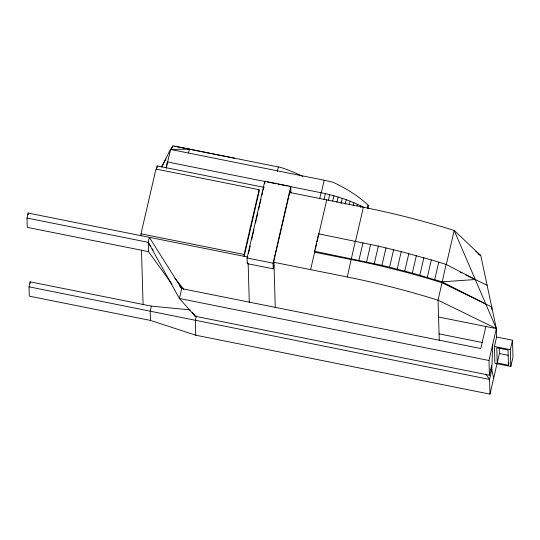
<?xml version="1.0" encoding="UTF-8"?>
<svg xmlns="http://www.w3.org/2000/svg" width="540" height="540" viewBox="0 0 540 540"><rect width="100%" height="100%" fill="white"/><g stroke="black" fill="none" stroke-linecap="round" stroke-linejoin="round"><path stroke-width="0.81" d="M493.661 378.196L491.825 369.549L492.676 344.547M172.091 284.303L148.487 251.64L27.277 227.36L27 218.045L28.148 213.057L247.968 257.094M497.158 363.049L489.983 394.139L195.77 335.205L150.512 320.429L29.302 296.15L29.025 286.828L30.173 281.846L151.382 306.126L190.188 309.893M141.061 235.676L141.008 233.813L155.966 169.04L259.072 189.695L259.126 191.558L244.168 256.331L244.114 254.468L259.072 189.695M156.35 169.479L157.167 165.922L264.074 187.34M148.487 251.64L148.21 242.325L149.357 237.337L181.683 288.61L179.408 298.478L195.21 316.278L489.422 375.212L491.704 365.344M166.023 167.94L167.407 161.96L265.707 181.649M166.226 168.122L170.539 149.438L173.029 145.861L280.915 167.488A58.063 20.547 19.8 0 1 302.758 176.438M151.382 306.126L150.235 311.108L150.512 320.429M188.528 152.975L189.412 149.141L170.539 149.438L161.555 166.941M196.391 315.934L195.338 320.483L195.77 335.205M274.03 265.363L273.226 268.853L247.253 263.648L247.084 257.972L264.803 181.238L290.776 186.442L290.972 193.104M248.495 253.328L250.202 245.936M251.721 239.375L253.989 229.527M255.508 222.959L256.264 219.679M256.642 218.038L257.783 213.111M258.728 209.007L259.484 205.726M259.862 204.086L261.002 199.166M261.947 195.062L262.71 191.774M263.088 190.134L263.844 186.853M247.253 263.648L247.577 262.258M277.27 171.551L278.336 166.955M273.226 268.853L273.058 263.176L290.776 186.442M319.673 198.72L321.05 192.74C335.907 195.804 350.588 200.36 363.98 207.569M321.266 192.881L324.189 180.218L332.809 182.162A62.944 25.542 25 0 1 368.125 205.22L368.219 208.575M323.993 199.638L325.37 193.657M314.611 251.269L318.634 233.834L378.331 246.105L401.233 251.64L431.332 259.909L446.101 264.398L475.268 279.524L442.078 281.833L412.337 273.091L381.956 265.322L314.611 251.269L314.638 252.2L351.304 259.544A299.525 99.981 13 0 1 442.105 282.764L491.738 306.956L491.812 309.474M310.608 269.642L315.002 250.614M315.367 249.028L316.649 243.479M317.014 241.9L326.714 199.888M328.293 200.664L329.677 194.684M332.728 201.035L333.936 195.804M336.92 202.25L338.128 197.019M341.03 203.56L342.238 198.329M345.209 204.194L346.248 199.706M349.258 204.903L350.123 201.163M353.167 205.679L353.855 202.689M357.075 205.76L357.419 204.269M360.457 207.394L360.801 205.895M355.3 241.178L347.274 276.986L273.942 262.298M355.516 241.299L363.38 207.232A299.525 99.981 13 0 1 454.181 230.452L480.789 255.609L496.355 328.603L496.604 337.014L494.417 346.484L494.91 363.305L510.813 366.491L513 357.028L512.507 340.2L496.604 337.014M367.463 208.069L368.125 205.22M358.958 260.185L362.981 242.75M366.633 261.832L370.663 244.391M374.301 263.547L378.331 246.105M381.956 265.322L385.985 247.887M389.596 267.172L393.62 249.73M397.204 269.082L401.233 251.64M404.791 271.053L408.814 253.618M412.337 273.091L416.36 255.65M419.843 275.191L423.866 257.749M427.309 277.344L431.332 259.909M434.72 279.565L438.743 262.123M439.263 340.585L438.075 300.206L446.101 264.398M446.317 264.512L454.181 230.452L496.355 328.603L488.99 360.49L489.422 375.212M485.851 326.498L480.762 348.523L181.683 288.61L179.651 285.944M509.011 362.839L508.464 365.209L497.219 362.954L499.399 353.491L499.237 347.895M510.813 366.491L510.32 349.67L512.507 340.2M161.723 166.961L166.01 158.956M171.079 149.499L173.029 145.861M174.852 146.259L234.488 158.207M170.539 149.438L324.189 180.218M267.361 181.98L276.446 183.803M278.1 184.133L287.185 185.956M288.839 186.287L321.05 192.74M290.048 192.537L363.38 207.232M141.008 233.813L244.114 254.468M247.084 257.972L273.058 263.176M27 218.045L148.21 242.325L150.923 246.591M438.575 317.027L496.355 328.603L438.075 300.206A299.525 99.981 13 0 0 347.274 276.986M439.067 333.855L482.267 342.509M494.417 346.484L510.32 349.67M499.399 353.491L508.235 355.259M488.99 360.49L179.408 298.478L148.21 242.325M490.212 369.225L491.825 369.549L489.55 379.418L489.983 394.139M29.025 286.828L489.55 379.418L485.892 374.099M460.323 272.241L461.822 272.97M465.554 274.793L487.12 285.302M442.078 281.833L485.811 304.067M478.015 253.847L480.789 255.609L475.747 251.262M174.879 278.174L183.816 289.339M192.26 312.194L195.21 316.278L193.86 314.145M152.28 248.724L153.185 250.148M508.464 365.209L508.012 350.021L496.766 347.767L497.219 362.954M318.634 233.834L318.661 234.765M290.054 192.827L290.007 191.234L273.901 260.989L275.272 307.523M264.803 181.238L264.877 183.735M248.157 263.534L249.298 302.319M167.407 161.96L167.434 162.891M157.167 165.922L157.214 167.569M141.487 250.027L143.087 304.459M28.148 213.057L28.195 214.616M30.173 281.846L30.22 283.399"/></g></svg>
